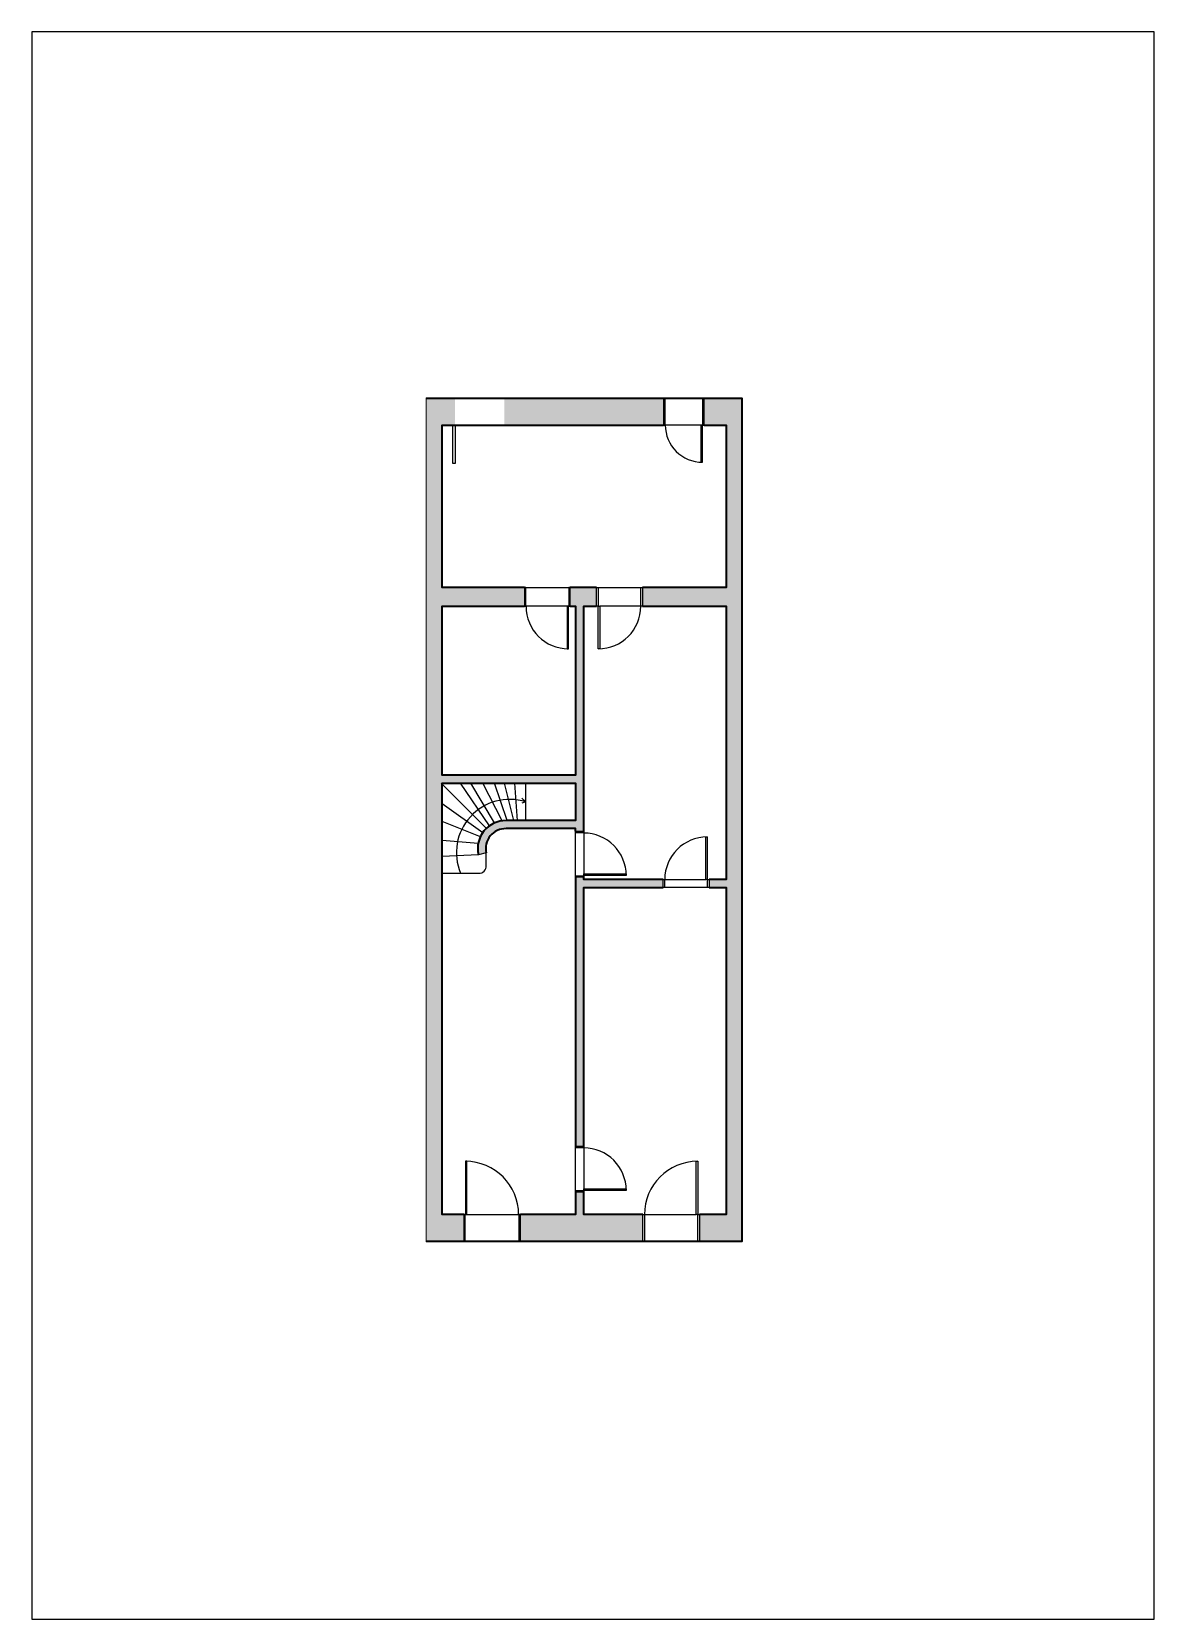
# Paper-space layout 'Layout1' of a CAD drawing. Header units: millimetres. Extents: x 64 to 274, y 59 to 356.
# The model-space entities are those that its viewports show. They can reach past a viewport. Long polylines and large blocks are cut down to what shows.
import ezdxf

# ---------------------------------------------------------------- set-up
doc = ezdxf.new("R2010")
doc.units = ezdxf.units.MM
for name, color, linetype, lineweight in [('A-ALV-___-___-EXI', 250, 'Continuous', 35), ('A-ESC-___-___-EXI', 250, 'Continuous', 25), ('A-JAN-___-___-EXI', 250, 'Continuous', 25), ('A-PIL-___-___-EXI', 250, 'Continuous', 25), ('A-PIS-___-___-EXI', 250, 'Continuous', 25), ('A-POR-___-___-EXI', 250, 'Continuous', 25)]:
    doc.layers.add(name, color=color, linetype=linetype, lineweight=lineweight)

# ---------------------------------------------------------------- blocks, each defined once
blk = doc.blocks.new('SVG - A4-22877114-Não nomeada')
at = {"layer": 'A-PIS-___-___-EXI'}
for p, q in [((64.29, 356.5), (64.29, 59.5)), ((274.29, 356.5), (64.29, 356.5)), ((274.29, 59.5), (274.29, 356.5)), ((64.29, 59.5), (274.29, 59.5))]:
    blk.add_line(p, q, dxfattribs=at)

msp = doc.modelspace()

# ---------------------------------------------------------------- hatches: boundary and pattern name
at = {"layer": 'A-ALV-___-___-EXI'}
for points in [[(-105, -20642), (195, -20642), (195, -5372), (-105, -5372), (-105, -20526)], [(435, -5872), (435, -5372), (195, -5372), (195, -5872)], [(5505, -21142), (5805, -21142), (5805, -5872), (5505, -5872), (5505, -20642)], [(2690, -12572), (2690, -12422), (195, -12422), (195, -12572)], [(872, -13911), (1018, -13877), (1009, -13810), (1012, -13743), (1027, -13677), (1054, -13615), (1092, -13559), (1139, -13511), (1194, -13472), (1256, -13443), (1321, -13427), (1388, -13422), (1390, -13272), (1311, -13277), (1234, -13293), (1160, -13321), (1091, -13359), (1029, -13408), (975, -13465), (930, -13530), (896, -13601), (872, -13676), (860, -13754), (860, -13833)], [(1388, -13422), (2690, -13422), (2690, -13272), (1390, -13272)]]:
    msp.add_hatch(color=11, dxfattribs=at).paths.add_polyline_path(points)
h = msp.add_hatch(color=11, dxfattribs=at)
h.paths.add_polyline_path([(1355, -5872), (4335, -5872), (4335, -5372), (1355, -5372)])
h.paths.add_polyline_path([(5095, -5872), (5805, -5872), (5805, -5372), (5095, -5372)])
h = msp.add_hatch(color=11, dxfattribs=at)
h.paths.add_polyline_path([(3080, -9262), (3080, -8912), (2590, -8912), (2590, -9262), (2850, -9262)])
h.paths.add_polyline_path([(195, -9262), (1730, -9262), (1730, -8912), (195, -8912)])
h.paths.add_polyline_path([(3940, -9262), (5505, -9262), (5505, -8912), (3940, -8912)])
h = msp.add_hatch(color=11, dxfattribs=at)
h.paths.add_polyline_path([(2690, -20642), (2840, -20642), (2840, -20222), (2690, -20222), (2690, -20526)])
h.paths.add_polyline_path([(2690, -19362), (2840, -19362), (2840, -14332), (2690, -14332), (2690, -16683)])
h.paths.add_polyline_path([(2840, -13472), (2840, -9262), (2690, -9262), (2690, -13472)])
h = msp.add_hatch(color=11, dxfattribs=at)
h.paths.add_polyline_path([(4325, -14522), (4325, -14372), (2840, -14372), (2840, -14522), (2850, -14522)])
h.paths.add_polyline_path([(5185, -14522), (5505, -14522), (5505, -14372), (5185, -14372)])
h = msp.add_hatch(color=11, dxfattribs=at)
h.paths.add_polyline_path([(-105, -21142), (595, -21142), (595, -20642), (-105, -20642)])
h.paths.add_polyline_path([(1655, -21142), (3945, -21142), (3945, -20642), (1655, -20642)])
h.paths.add_polyline_path([(5005, -21142), (5505, -21142), (5505, -20642), (5005, -20642)])

# ---------------------------------------------------------------- linework, layer by layer
at = {"layer": 'A-ALV-___-___-EXI', "color": 250}
for p, q in [((5065, -5872), (5063, -5872)), ((2560, -9262), (2558, -9262)), ((3112, -9262), (3110, -9262)), ((2840, -14300), (2840, -14302)), ((5153, -14372), (5155, -14372)), ((2840, -20190), (2840, -20192)), ((625, -20642), (627, -20642)), ((4973, -20642), (4975, -20642))]:
    msp.add_line(p, q, dxfattribs=at)
at = {"layer": 'A-ALV-___-___-EXI', "color": 7, "lineweight": 35}
for p, q in [((3080, -8912), (2590, -8912)), ((2690, -14332), (2690, -19362)), ((1655, -21142), (3945, -21142))]:
    msp.add_line(p, q, dxfattribs=at)
for points in [[(4335, -5372), (-105, -5372), (-105, -21142), (595, -21142)], [(5005, -21142), (5805, -21142), (5805, -5372), (5095, -5372)], [(1730, -8912), (195, -8912), (195, -5872), (4335, -5872)], [(5095, -5872), (5505, -5872), (5505, -8912), (3940, -8912)], [(2590, -9262), (2690, -9262), (2690, -12422), (195, -12422), (195, -9262), (1730, -9262)], [(2840, -13472), (2840, -9262), (3080, -9262)], [(3940, -9262), (5505, -9262), (5505, -14372), (5185, -14372)], [(4325, -14372), (2840, -14372), (2840, -14332)], [(2840, -19362), (2840, -14522), (4325, -14522)], [(5185, -14522), (5505, -14522), (5505, -20642), (5005, -20642)], [(2690, -20222), (2690, -20642), (1655, -20642)], [(3945, -20642), (2840, -20642), (2840, -20222)]]:
    msp.add_lwpolyline(points, dxfattribs=at)
for points in [[(595, -20642), (195, -20642), (195, -12572), (2690, -12572), (2690, -13272), (1390, -13272, 0.488683), (872, -13911)], [(2690, -13472), (2690, -13422), (1388, -13422, 0.489822), (1018, -13877)]]:
    msp.add_lwpolyline(points, format="xyb", dxfattribs=at)
at = {"layer": 'A-ESC-___-___-EXI'}
for p, q in [((1019, -13417), (174, -12572)), ((1075, -13370), (537, -12572)), ((1172, -13315), (726, -12572)), ((1312, -13276), (953, -12572)), ((1410, -13272), (1169, -12572)), ((1350, -12572), (1525, -13272)), ((1602, -13272), (1553, -12572)), ((1756, -13272), (1756, -12572)), ((195, -12952), (955, -13492)), ((907, -13575), (195, -13288)), ((195, -13637), (868, -13696))]:
    msp.add_line(p, q, dxfattribs=at)
msp.add_lwpolyline([(1685, -12851), (1756, -12922), (1680, -12948)], dxfattribs=at)
msp.add_lwpolyline([(195, -14257), (878, -14257, 0.414214), (1018, -14117), (1018, -13877), (872, -13911), (195, -13946)], format="xyb", dxfattribs=at)
msp.add_arc((1455, -13871), 996, 72.3997, 202.7844, dxfattribs=at)
at = {"layer": 'A-JAN-___-___-EXI'}
msp.add_lwpolyline([(435, -6592), (395, -6592), (395, -5872), (435, -5872)], close=True, dxfattribs=at)
at = {"layer": 'A-POR-___-___-EXI'}
for p, q in [((4335, -5372), (4335, -5872)), ((4365, -5372), (4335, -5372)), ((4365, -5872), (4365, -5372)), ((5095, -5372), (5065, -5372)), ((5065, -5372), (5065, -5872)), ((5095, -5872), (5095, -5372)), ((4335, -5872), (4365, -5872)), ((5063, -5872), (5033, -5872)), ((5033, -5872), (5033, -6568)), ((5063, -6568), (5063, -5872)), ((5065, -5872), (5095, -5872)), ((5033, -6568), (5063, -6568)), ((1730, -8912), (1730, -9262)), ((1760, -8912), (1730, -8912)), ((1760, -9262), (1760, -8912)), ((2590, -8912), (2560, -8912)), ((2560, -8912), (2560, -9262)), ((2590, -9262), (2590, -8912)), ((3080, -9262), (3080, -8912)), ((3080, -8912), (3110, -8912)), ((3110, -8912), (3110, -9262)), ((3910, -8912), (3940, -8912)), ((3910, -9262), (3910, -8912)), ((3940, -8912), (3940, -9262)), ((1730, -9262), (1760, -9262)), ((2558, -9262), (2528, -9262)), ((2528, -9262), (2528, -10058)), ((2558, -10058), (2558, -9262)), ((2560, -9262), (2590, -9262)), ((3110, -9262), (3080, -9262)), ((3112, -9262), (3142, -9262)), ((3112, -10058), (3112, -9262)), ((3142, -9262), (3142, -10058)), ((3940, -9262), (3910, -9262)), ((2528, -10058), (2558, -10058)), ((3142, -10058), (3112, -10058)), ((2690, -13502), (2690, -13472)), ((2690, -13472), (2840, -13472)), ((2840, -13502), (2690, -13502)), ((2840, -13472), (2840, -13502)), ((5123, -14372), (5123, -13576)), ((5123, -13576), (5153, -13576)), ((5153, -13576), (5153, -14372)), ((2690, -14302), (2840, -14302)), ((2690, -14332), (2690, -14302)), ((2840, -14332), (2690, -14332)), ((2840, -14270), (3636, -14270)), ((2840, -14300), (2840, -14270)), ((3636, -14300), (2840, -14300)), ((2840, -14302), (2840, -14332)), ((3636, -14270), (3636, -14300)), ((4325, -14372), (4355, -14372)), ((4325, -14522), (4325, -14372)), ((4355, -14522), (4325, -14522)), ((4355, -14372), (4355, -14522)), ((5153, -14372), (5123, -14372)), ((5155, -14372), (5185, -14372)), ((5155, -14522), (5155, -14372)), ((5185, -14522), (5155, -14522)), ((5185, -14372), (5185, -14522)), ((2690, -19392), (2690, -19362)), ((2690, -19362), (2840, -19362)), ((2840, -19392), (2690, -19392)), ((2840, -19362), (2840, -19392)), ((657, -19646), (627, -19646)), ((627, -19646), (627, -20642)), ((657, -20642), (657, -19646)), ((4943, -20642), (4943, -19646)), ((4943, -19646), (4973, -19646)), ((4973, -19646), (4973, -20642)), ((2690, -20192), (2840, -20192)), ((2690, -20222), (2690, -20192)), ((2840, -20160), (3636, -20160)), ((2840, -20190), (2840, -20160)), ((3636, -20190), (2840, -20190)), ((2840, -20192), (2840, -20222)), ((3636, -20160), (3636, -20190)), ((2840, -20222), (2690, -20222)), ((625, -20642), (595, -20642)), ((595, -20642), (595, -21142)), ((625, -21142), (625, -20642)), ((627, -20642), (657, -20642)), ((1655, -20642), (1625, -20642)), ((1625, -20642), (1625, -21142)), ((1655, -21142), (1655, -20642)), ((3945, -20642), (3975, -20642)), ((3945, -21142), (3945, -20642)), ((3975, -20642), (3975, -21142)), ((4973, -20642), (4943, -20642)), ((4975, -20642), (5005, -20642)), ((4975, -21142), (4975, -20642)), ((5005, -20642), (5005, -21142)), ((595, -21142), (625, -21142)), ((1625, -21142), (1655, -21142)), ((3975, -21142), (3945, -21142)), ((5005, -21142), (4975, -21142))]:
    msp.add_line(p, q, dxfattribs=at)
at = {"layer": 'A-POR-___-___-EXI', "color": 250}
for p, q in [((4365, -5372), (5065, -5372)), ((5033, -5872), (4365, -5872)), ((1760, -8912), (2560, -8912)), ((3110, -8912), (3910, -8912)), ((2528, -9262), (1760, -9262)), ((3910, -9262), (3142, -9262)), ((2690, -14302), (2690, -13502)), ((2840, -13502), (2840, -14270)), ((4355, -14372), (5123, -14372)), ((5155, -14522), (4355, -14522)), ((2690, -20192), (2690, -19392)), ((2840, -19392), (2840, -20160)), ((657, -20642), (1625, -20642)), ((3975, -20642), (4943, -20642)), ((1625, -21142), (625, -21142)), ((4975, -21142), (3975, -21142))]:
    msp.add_line(p, q, dxfattribs=at)
at = {"layer": 'A-POR-___-___-EXI'}
for centre, radius, start, end in [((5063, -5872), 696, 180, 270), ((2558, -9262), 796, 180, 270), ((3112, -9262), 796, 270, 0), ((2840, -14300), 796, 0, 90), ((5153, -14372), 796, 90, 180), ((2840, -20190), 796, 0, 90), ((627, -20642), 996, 0, 90), ((4973, -20642), 996, 90, 180)]:
    msp.add_arc(centre, radius, start, end, dxfattribs=at)

psp = doc.layouts.get("Layout1")

# ---------------------------------------------------------------- block references
at = {"layer": 'A-PIL-___-___-EXI'}
psp.add_blockref('SVG - A4-22877114-Não nomeada', (0, 0), dxfattribs=at)

# ---------------------------------------------------------------- viewports
at = {"layer": 'A-ALV-___-___-EXI'}
psp.add_viewport(center=(167.65, 209.06), size=(59.1, 157.9), view_center_point=(2850.09, -13257.16), view_height=15790, dxfattribs=at)

doc.saveas('drawing.dxf')
